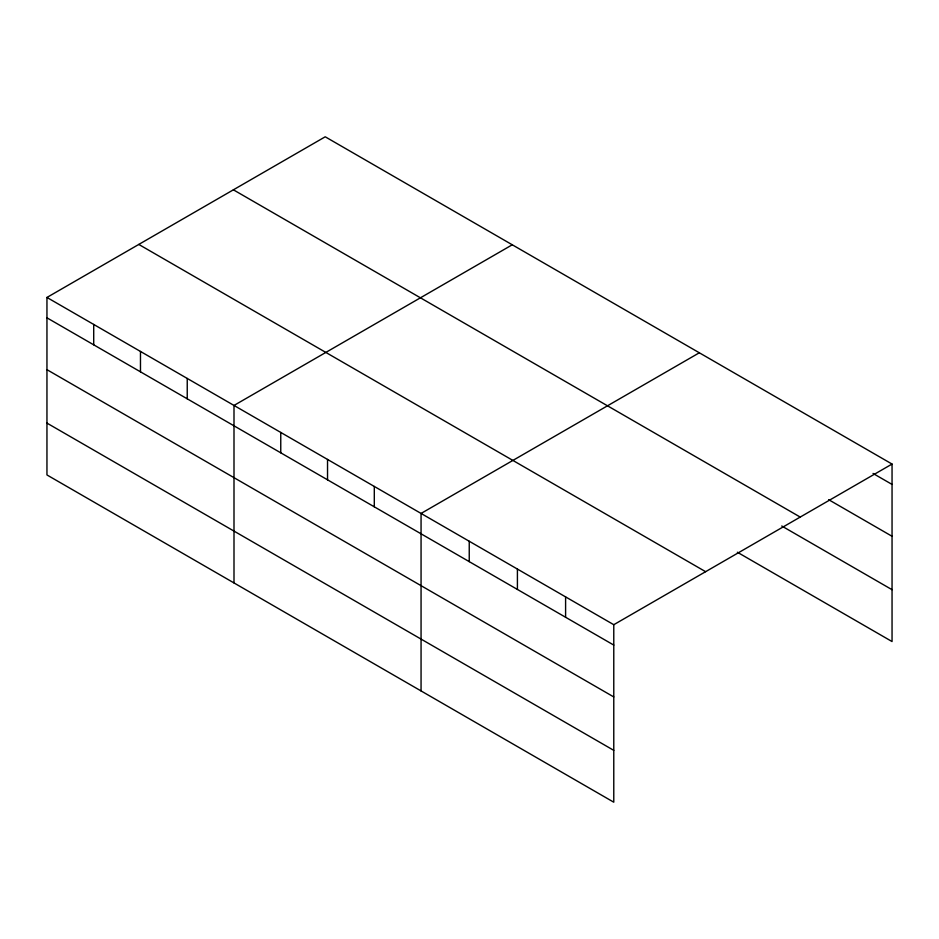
<?xml version="1.0" encoding="UTF-8"?>
<svg xmlns="http://www.w3.org/2000/svg" width="939" height="939" viewBox="0 0 939 939"><rect width="100%" height="100%" fill="white"/><g stroke="black" fill="none" stroke-linecap="round" stroke-linejoin="round"><path stroke-width="1.41" d="M46.95 297.452L613.777 624.705L613.777 802.199L46.95 474.946L46.95 297.452L325.223 136.801L892.05 464.054L892.05 641.548L737.361 552.238M512.271 244.786L233.999 405.448L233.999 582.943M699.332 352.782L421.059 513.445L421.059 690.94M613.777 624.705L892.05 464.054M873.035 473.444L892.05 484.418M828.656 499.677L892.05 536.275M233.388 189.819L800.216 517.072M781.741 526.004L892.05 589.692M138.784 244.433L705.612 571.687M46.95 317.828L613.777 645.081M46.95 369.673L613.777 696.938M46.95 423.102L613.777 750.355M565.595 596.899L565.595 617.263M517.412 569.081L517.412 589.446M469.242 541.263L469.242 561.628M374.297 486.449L374.297 506.814M327.535 459.441L327.535 479.817M280.761 432.445L280.761 452.821M187.237 378.452L187.237 398.817M140.474 351.456L140.474 371.821M93.712 324.448L93.712 344.824"/></g></svg>
